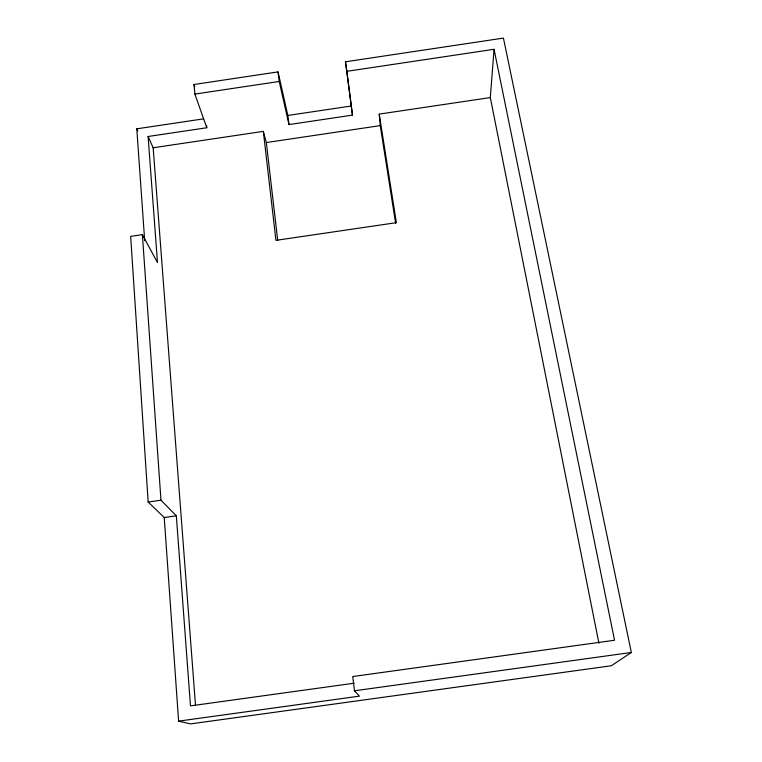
<?xml version="1.0" encoding="UTF-8"?>
<svg xmlns="http://www.w3.org/2000/svg" width="762" height="762" viewBox="0 0 762 762"><rect width="100%" height="100%" fill="white"/><g stroke="black" fill="none" stroke-linecap="round" stroke-linejoin="round"><path stroke-width="1.14" d="M598.903 643.233L490.318 97.574L494.052 49.282L346.881 71.323L352.473 115.119L288.979 124.577L279.225 81.458L278.044 71.895L193.996 84.496L194.881 94.088L206.778 127.749L148.104 136.493L157.486 262.595L142.389 234.648L130.664 236.372L148.161 502.025L164.23 517.522L178.613 721.138L190.548 723.9L611.324 665.759L631.336 652.482L503.425 38.1L345.462 61.789L352.473 115.119M194.881 94.088L279.225 81.458M144.694 240.678L136.798 128.826L203.549 118.862M278.044 71.895L287.836 115.462L351.12 106.023M148.104 136.493L153.162 147.771L263.328 131.369L266.329 142.551L277.73 240.573M395.64 223.361L380.238 125.625L379.228 114.109L490.318 97.574M266.329 142.551L380.238 125.625M148.161 502.025L160.972 500.205L176.336 515.807L190.481 705.879L354.197 683.2M164.23 517.522L176.336 515.807M494.052 49.282L614.543 640.251L352.73 676.542L354.482 690.791L631.336 652.482M178.613 721.138L359.407 696.144L354.482 690.791M136.798 128.826L137.76 130.912M193.996 84.496L194.767 86.687M379.228 114.109L396.373 222.666L275.939 240.354L263.328 131.369M345.462 61.789L346.881 71.323M287.836 115.462L288.979 124.577M206.559 125.444L206.778 127.749M153.162 147.771L195.482 705.079M142.389 234.648L160.972 500.205"/></g></svg>
